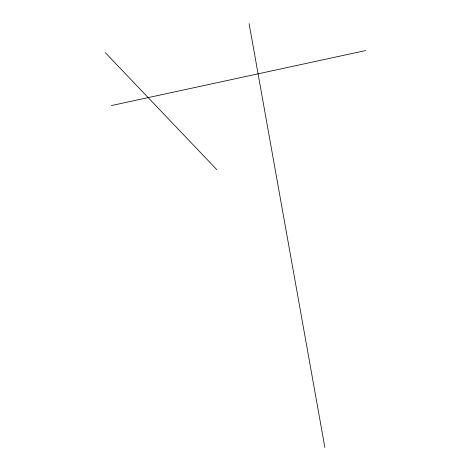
<?xml version="1.0" encoding="UTF-8"?>
<svg xmlns="http://www.w3.org/2000/svg" width="471" height="471" viewBox="0 0 471 471"><rect width="100%" height="100%" fill="white"/><g stroke="black" fill="none" stroke-linecap="round" stroke-linejoin="round"><path stroke-width="0.71" d="M111.386 105.569L365.649 50.568M105.351 52.699L216.772 169.607M249.088 23.55L324.86 447.45"/></g></svg>
